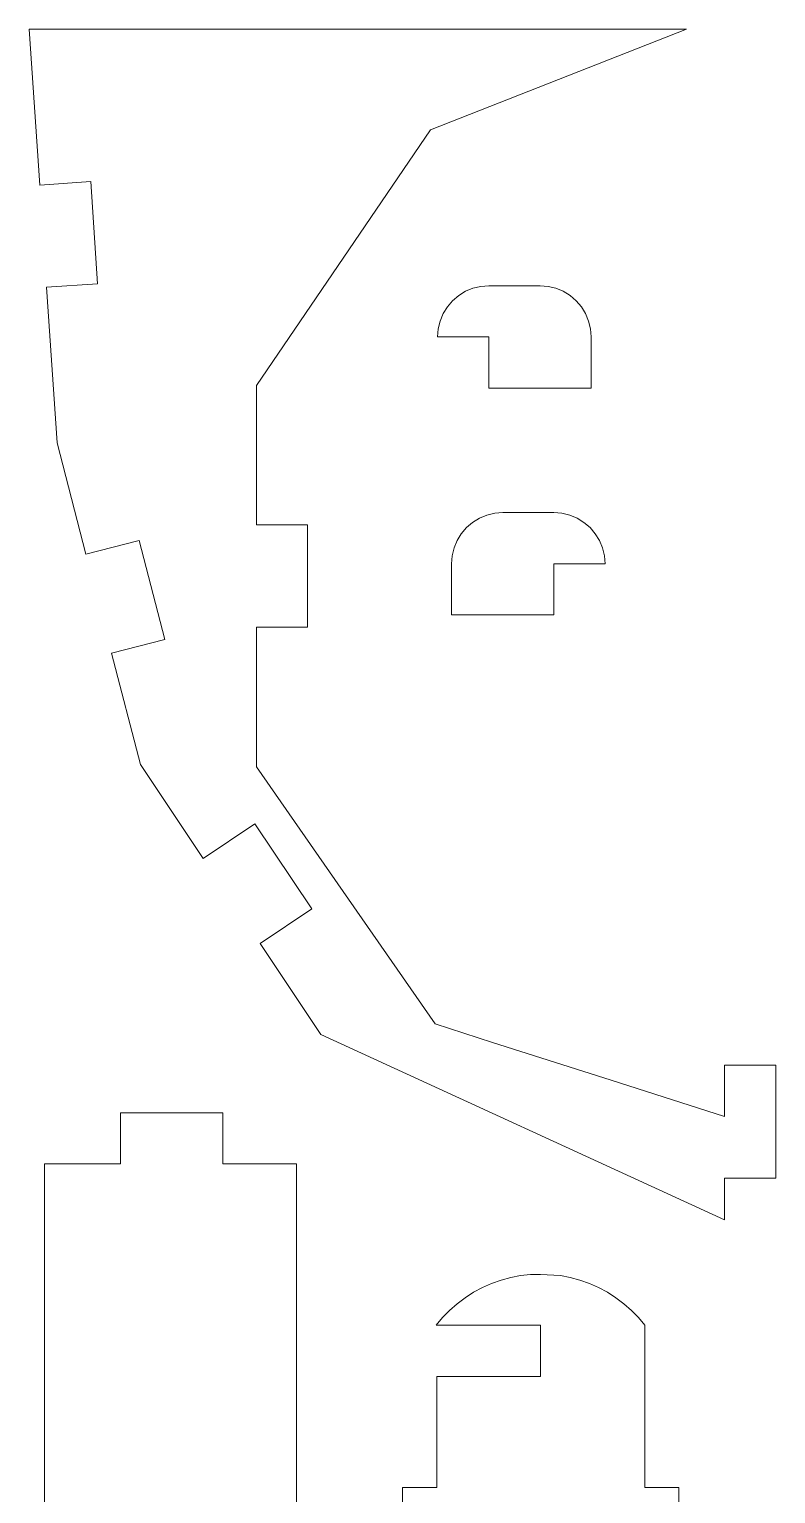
# Model space of a CAD drawing. Header units: millimetres. Extents: x -168 to 165, y -245 to 245.
# Drawn here: x 119.1 to 162.8, y -20.3 to 65.5 of the extents above; entities that cross this region are included whole.
import ezdxf

# ---------------------------------------------------------------- set-up
doc = ezdxf.new("R2010")
doc.units = ezdxf.units.MM
doc.header["$MEASUREMENT"] = 0

msp = doc.modelspace()

# ---------------------------------------------------------------- linework, layer by layer
at = {"color": 140, "lineweight": 9}
for points, knots in [([(159.8232, 1.8195), (159.8232, 1.8195), (153.1732, 3.9422), (153.1732, 3.9422), (153.1732, 3.9422), (153.1732, 3.9422), (146.2144, 6.1472), (146.2144, 6.1472), (146.2144, 6.1472), (146.2144, 6.1472), (142.8485, 7.2377), (142.8485, 7.2377), (142.8485, 7.2377), (142.8485, 7.2377), (132.3791, 22.3126), (132.3791, 22.3126), (132.3791, 22.3126), (132.3791, 22.3126), (132.3799, 30.4853), (132.3799, 30.4853), (132.3799, 30.4853), (132.3799, 30.4853), (135.379, 30.4853), (135.379, 30.4853), (135.379, 30.4853), (135.379, 30.4853), (135.379, 36.4842), (135.379, 36.4842), (135.379, 36.4842), (135.379, 36.4842), (132.3799, 36.4842), (132.3799, 36.4842), (132.3799, 36.4842), (132.3799, 36.4842), (132.3799, 44.6569), (132.3799, 44.6569), (132.3799, 44.6569), (132.3799, 44.6569), (142.5756, 59.6396), (142.5756, 59.6396), (142.5756, 59.6396), (142.5756, 59.6396), (157.5936, 65.541), (157.5936, 65.541), (157.5936, 65.541), (157.5936, 65.541), (119.0611, 65.541), (119.0611, 65.541), (119.0611, 65.541), (119.0611, 65.541), (119.674, 56.4124), (119.674, 56.4124), (119.674, 56.4124), (119.674, 56.4124), (122.6676, 56.6141), (122.6676, 56.6141), (122.6676, 56.6141), (122.6676, 56.6141), (123.0691, 50.6284), (123.0691, 50.6284), (123.0691, 50.6284), (123.0691, 50.6284), (120.0769, 50.4275), (120.0769, 50.4275), (120.0769, 50.4275), (120.0769, 50.4275), (120.6909, 41.2988), (120.6909, 41.2988), (120.6909, 41.2988), (120.6909, 41.2988), (122.3842, 34.7729), (122.3842, 34.7729), (122.3842, 34.7729), (122.3842, 34.7729), (125.4989, 35.5803), (125.4989, 35.5803), (125.4989, 35.5803), (125.4989, 35.5803), (127.0054, 29.7753), (127.0054, 29.7753), (127.0054, 29.7753), (127.0054, 29.7753), (123.8897, 28.9671), (123.8897, 28.9671), (123.8897, 28.9671), (123.8897, 28.9671), (125.5821, 22.4431), (125.5821, 22.4431), (125.5821, 22.4431), (125.5821, 22.4431), (129.2644, 16.939), (129.2644, 16.939), (129.2644, 16.939), (129.2644, 16.939), (132.2936, 18.9655), (132.2936, 18.9655), (132.2936, 18.9655), (132.2936, 18.9655), (135.6302, 13.9795), (135.6302, 13.9795), (135.6302, 13.9795), (135.6302, 13.9795), (132.5998, 11.9537), (132.5998, 11.9537), (132.5998, 11.9537), (132.5998, 11.9537), (136.1569, 6.618), (136.1569, 6.618), (136.1569, 6.618), (136.1569, 6.618), (159.8203, -4.2409), (159.8203, -4.2409), (159.8203, -4.2409), (159.8203, -4.2409), (159.8232, -1.8002), (159.8232, -1.8002), (159.8232, -1.8002), (159.8232, -1.8002), (162.8222, -1.8002), (162.8222, -1.8002), (162.8222, -1.8002), (162.8222, -1.8002), (162.8222, 4.8187), (162.8222, 4.8187), (162.8222, 4.8187), (162.8222, 4.8187), (159.8232, 4.8187), (159.8232, 4.8187), (159.8232, 4.8187), (159.8232, 4.8187), (159.8232, 1.8195), (159.8232, 1.8195)], [0, 0, 0, 0, 0.0294118, 0.0294118, 0.0294118, 0.0294118, 0.0588235, 0.0588235, 0.0588235, 0.0588235, 0.0882353, 0.0882353, 0.0882353, 0.0882353, 0.1176471, 0.1176471, 0.1176471, 0.1176471, 0.1470588, 0.1470588, 0.1470588, 0.1470588, 0.1764706, 0.1764706, 0.1764706, 0.1764706, 0.2058824, 0.2058824, 0.2058824, 0.2058824, 0.2352941, 0.2352941, 0.2352941, 0.2352941, 0.2647059, 0.2647059, 0.2647059, 0.2647059, 0.2941176, 0.2941176, 0.2941176, 0.2941176, 0.3235294, 0.3235294, 0.3235294, 0.3235294, 0.3529412, 0.3529412, 0.3529412, 0.3529412, 0.3823529, 0.3823529, 0.3823529, 0.3823529, 0.4117647, 0.4117647, 0.4117647, 0.4117647, 0.4411765, 0.4411765, 0.4411765, 0.4411765, 0.4705882, 0.4705882, 0.4705882, 0.4705882, 0.5, 0.5, 0.5, 0.5, 0.5294118, 0.5294118, 0.5294118, 0.5294118, 0.5588235, 0.5588235, 0.5588235, 0.5588235, 0.5882353, 0.5882353, 0.5882353, 0.5882353, 0.6176471, 0.6176471, 0.6176471, 0.6176471, 0.6470588, 0.6470588, 0.6470588, 0.6470588, 0.6764706, 0.6764706, 0.6764706, 0.6764706, 0.7058824, 0.7058824, 0.7058824, 0.7058824, 0.7352941, 0.7352941, 0.7352941, 0.7352941, 0.7647059, 0.7647059, 0.7647059, 0.7647059, 0.7941176, 0.7941176, 0.7941176, 0.7941176, 0.8235294, 0.8235294, 0.8235294, 0.8235294, 0.8529412, 0.8529412, 0.8529412, 0.8529412, 0.8823529, 0.8823529, 0.8823529, 0.8823529, 0.9117647, 0.9117647, 0.9117647, 0.9117647, 0.9411765, 0.9411765, 0.9411765, 0.9411765, 1, 1, 1, 1]), ([(146.0013, 50.5105), (146.0013, 50.5105), (149.0035, 50.5105), (149.0035, 50.5105), (149.0035, 50.5105), (149.0035, 50.5105), (149.4727, 50.4734), (149.4727, 50.4734), (149.4727, 50.4734), (149.4727, 50.4734), (149.9277, 50.3634), (149.9277, 50.3634), (149.9277, 50.3634), (149.9277, 50.3634), (150.3652, 50.1835), (150.3652, 50.1835), (150.3652, 50.1835), (150.3652, 50.1835), (150.7638, 49.9372), (150.7638, 49.9372), (150.7638, 49.9372), (150.7638, 49.9372), (151.1237, 49.6317), (151.1237, 49.6317), (151.1237, 49.6317), (151.1237, 49.6317), (151.4306, 49.2736), (151.4306, 49.2736), (151.4306, 49.2736), (151.4306, 49.2736), (151.674, 48.8722), (151.674, 48.8722), (151.674, 48.8722), (151.674, 48.8722), (151.8539, 48.4376), (151.8539, 48.4376), (151.8539, 48.4376), (151.8539, 48.4376), (151.9633, 47.9797), (151.9633, 47.9797), (151.9633, 47.9797), (151.9633, 47.9797), (152.0021, 47.5105), (152.0021, 47.5105), (152.0021, 47.5105), (152.0021, 47.5105), (152.0021, 44.5104), (152.0021, 44.5104), (152.0021, 44.5104), (152.0021, 44.5104), (146.0013, 44.5104), (146.0013, 44.5104), (146.0013, 44.5104), (146.0013, 44.5104), (146.0013, 47.5105), (146.0013, 47.5105), (146.0013, 47.5105), (146.0013, 47.5105), (143.0027, 47.5105), (143.0027, 47.5105), (143.0027, 47.5105), (143.0027, 47.5105), (143.038, 47.9797), (143.038, 47.9797), (143.038, 47.9797), (143.038, 47.9797), (143.1474, 48.4376), (143.1474, 48.4376), (143.1474, 48.4376), (143.1474, 48.4376), (143.3273, 48.8722), (143.3273, 48.8722), (143.3273, 48.8722), (143.3273, 48.8722), (143.5742, 49.2736), (143.5742, 49.2736), (143.5742, 49.2736), (143.5742, 49.2736), (143.8811, 49.6317), (143.8811, 49.6317), (143.8811, 49.6317), (143.8811, 49.6317), (144.2374, 49.9372), (144.2374, 49.9372), (144.2374, 49.9372), (144.2374, 49.9372), (144.6396, 50.1835), (144.6396, 50.1835), (144.6396, 50.1835), (144.6396, 50.1835), (145.0735, 50.3634), (145.0735, 50.3634), (145.0735, 50.3634), (145.0735, 50.3634), (145.5321, 50.4734), (145.5321, 50.4734), (145.5321, 50.4734), (145.5321, 50.4734), (146.0013, 50.5105), (146.0013, 50.5105)], [0, 0, 0, 0, 0.0384615, 0.0384615, 0.0384615, 0.0384615, 0.0769231, 0.0769231, 0.0769231, 0.0769231, 0.1153846, 0.1153846, 0.1153846, 0.1153846, 0.1538462, 0.1538462, 0.1538462, 0.1538462, 0.1923077, 0.1923077, 0.1923077, 0.1923077, 0.2307692, 0.2307692, 0.2307692, 0.2307692, 0.2692308, 0.2692308, 0.2692308, 0.2692308, 0.3076923, 0.3076923, 0.3076923, 0.3076923, 0.3461538, 0.3461538, 0.3461538, 0.3461538, 0.3846154, 0.3846154, 0.3846154, 0.3846154, 0.4230769, 0.4230769, 0.4230769, 0.4230769, 0.4615385, 0.4615385, 0.4615385, 0.4615385, 0.5, 0.5, 0.5, 0.5, 0.5384615, 0.5384615, 0.5384615, 0.5384615, 0.5769231, 0.5769231, 0.5769231, 0.5769231, 0.6153846, 0.6153846, 0.6153846, 0.6153846, 0.6538462, 0.6538462, 0.6538462, 0.6538462, 0.6923077, 0.6923077, 0.6923077, 0.6923077, 0.7307692, 0.7307692, 0.7307692, 0.7307692, 0.7692308, 0.7692308, 0.7692308, 0.7692308, 0.8076923, 0.8076923, 0.8076923, 0.8076923, 0.8461538, 0.8461538, 0.8461538, 0.8461538, 0.8846154, 0.8846154, 0.8846154, 0.8846154, 0.9230769, 0.9230769, 0.9230769, 0.9230769, 1, 1, 1, 1]), ([(146.8153, 37.2084), (146.8153, 37.2084), (149.8174, 37.2084), (149.8174, 37.2084), (149.8174, 37.2084), (149.8174, 37.2084), (150.2866, 37.1713), (150.2866, 37.1713), (150.2866, 37.1713), (150.2866, 37.1713), (150.7452, 37.0616), (150.7452, 37.0616), (150.7452, 37.0616), (150.7452, 37.0616), (151.1792, 36.8814), (151.1792, 36.8814), (151.1792, 36.8814), (151.1792, 36.8814), (151.5813, 36.6355), (151.5813, 36.6355), (151.5813, 36.6355), (151.5813, 36.6355), (151.9376, 36.3296), (151.9376, 36.3296), (151.9376, 36.3296), (151.9376, 36.3296), (152.2445, 35.9719), (152.2445, 35.9719), (152.2445, 35.9719), (152.2445, 35.9719), (152.4915, 35.5704), (152.4915, 35.5704), (152.4915, 35.5704), (152.4915, 35.5704), (152.6714, 35.1355), (152.6714, 35.1355), (152.6714, 35.1355), (152.6714, 35.1355), (152.7808, 34.6779), (152.7808, 34.6779), (152.7808, 34.6779), (152.7808, 34.6779), (152.816, 34.2084), (152.816, 34.2084), (152.816, 34.2084), (152.816, 34.2084), (149.8174, 34.2084), (149.8174, 34.2084), (149.8174, 34.2084), (149.8174, 34.2084), (149.8174, 31.2083), (149.8174, 31.2083), (149.8174, 31.2083), (149.8174, 31.2083), (143.8167, 31.2083), (143.8167, 31.2083), (143.8167, 31.2083), (143.8167, 31.2083), (143.8167, 34.2084), (143.8167, 34.2084), (143.8167, 34.2084), (143.8167, 34.2084), (143.8555, 34.6779), (143.8555, 34.6779), (143.8555, 34.6779), (143.8555, 34.6779), (143.9648, 35.1355), (143.9648, 35.1355), (143.9648, 35.1355), (143.9648, 35.1355), (144.1448, 35.5704), (144.1448, 35.5704), (144.1448, 35.5704), (144.1448, 35.5704), (144.3882, 35.9719), (144.3882, 35.9719), (144.3882, 35.9719), (144.3882, 35.9719), (144.6951, 36.3296), (144.6951, 36.3296), (144.6951, 36.3296), (144.6951, 36.3296), (145.0549, 36.6355), (145.0549, 36.6355), (145.0549, 36.6355), (145.0549, 36.6355), (145.4536, 36.8814), (145.4536, 36.8814), (145.4536, 36.8814), (145.4536, 36.8814), (145.891, 37.0616), (145.891, 37.0616), (145.891, 37.0616), (145.891, 37.0616), (146.3461, 37.1713), (146.3461, 37.1713), (146.3461, 37.1713), (146.3461, 37.1713), (146.8153, 37.2084), (146.8153, 37.2084)], [0, 0, 0, 0, 0.0384615, 0.0384615, 0.0384615, 0.0384615, 0.0769231, 0.0769231, 0.0769231, 0.0769231, 0.1153846, 0.1153846, 0.1153846, 0.1153846, 0.1538462, 0.1538462, 0.1538462, 0.1538462, 0.1923077, 0.1923077, 0.1923077, 0.1923077, 0.2307692, 0.2307692, 0.2307692, 0.2307692, 0.2692308, 0.2692308, 0.2692308, 0.2692308, 0.3076923, 0.3076923, 0.3076923, 0.3076923, 0.3461538, 0.3461538, 0.3461538, 0.3461538, 0.3846154, 0.3846154, 0.3846154, 0.3846154, 0.4230769, 0.4230769, 0.4230769, 0.4230769, 0.4615385, 0.4615385, 0.4615385, 0.4615385, 0.5, 0.5, 0.5, 0.5, 0.5384615, 0.5384615, 0.5384615, 0.5384615, 0.5769231, 0.5769231, 0.5769231, 0.5769231, 0.6153846, 0.6153846, 0.6153846, 0.6153846, 0.6538462, 0.6538462, 0.6538462, 0.6538462, 0.6923077, 0.6923077, 0.6923077, 0.6923077, 0.7307692, 0.7307692, 0.7307692, 0.7307692, 0.7692308, 0.7692308, 0.7692308, 0.7692308, 0.8076923, 0.8076923, 0.8076923, 0.8076923, 0.8461538, 0.8461538, 0.8461538, 0.8461538, 0.8846154, 0.8846154, 0.8846154, 0.8846154, 0.9230769, 0.9230769, 0.9230769, 0.9230769, 1, 1, 1, 1]), ([(134.72, -61.8811), (134.72, -61.8811), (130.4164, -61.8811), (130.4164, -61.8811), (130.4164, -61.8811), (130.4164, -61.8811), (130.4164, -64.8811), (130.4164, -64.8811), (130.4164, -64.8811), (130.4164, -64.8811), (124.4164, -64.8811), (124.4164, -64.8811), (124.4164, -64.8811), (124.4164, -64.8811), (124.4164, -61.8811), (124.4164, -61.8811), (124.4164, -61.8811), (124.4164, -61.8811), (119.9513, -61.8811), (119.9513, -61.8811), (119.9513, -61.8811), (119.9513, -61.8811), (119.9513, -0.9723), (119.9513, -0.9723), (119.9513, -0.9723), (119.9513, -0.9723), (124.4164, -0.9723), (124.4164, -0.9723), (124.4164, -0.9723), (124.4164, -0.9723), (124.4164, 2.0278), (124.4164, 2.0278), (124.4164, 2.0278), (124.4164, 2.0278), (130.4164, 2.0278), (130.4164, 2.0278), (130.4164, 2.0278), (130.4164, 2.0278), (130.4164, -0.9723), (130.4164, -0.9723), (130.4164, -0.9723), (130.4164, -0.9723), (134.72, -0.9723), (134.72, -0.9723), (134.72, -0.9723), (134.72, -0.9723), (134.72, -61.8811), (134.72, -61.8811)], [0, 0, 0, 0, 0.0769231, 0.0769231, 0.0769231, 0.0769231, 0.1538462, 0.1538462, 0.1538462, 0.1538462, 0.2307692, 0.2307692, 0.2307692, 0.2307692, 0.3076923, 0.3076923, 0.3076923, 0.3076923, 0.3846154, 0.3846154, 0.3846154, 0.3846154, 0.4615385, 0.4615385, 0.4615385, 0.4615385, 0.5384615, 0.5384615, 0.5384615, 0.5384615, 0.6153846, 0.6153846, 0.6153846, 0.6153846, 0.6923077, 0.6923077, 0.6923077, 0.6923077, 0.7692308, 0.7692308, 0.7692308, 0.7692308, 0.8461538, 0.8461538, 0.8461538, 0.8461538, 1, 1, 1, 1]), ([(155.1471, -10.4275), (155.1471, -10.4275), (155.1471, -19.9279), (155.1471, -19.9279), (155.1471, -19.9279), (155.1471, -19.9279), (157.1473, -19.9279), (157.1473, -19.9279), (157.1473, -19.9279), (157.1473, -19.9279), (157.1473, -40.8829), (157.1473, -40.8829), (157.1473, -40.8829), (157.1473, -40.8829), (157.1826, -40.8934), (157.1826, -40.8934), (157.1826, -40.8934), (157.1826, -40.8934), (158.1471, -41.5108), (158.1471, -41.5108), (158.1471, -41.5108), (158.1471, -41.5108), (158.9754, -42.495), (158.9754, -42.495), (158.9754, -42.495), (158.9754, -42.495), (159.6111, -43.7792), (159.6111, -43.7792), (159.6111, -43.7792), (159.6111, -43.7792), (160.0108, -45.2749), (160.0108, -45.2749), (160.0108, -45.2749), (160.0108, -45.2749), (160.147, -46.8801), (160.147, -46.8801), (160.147, -46.8801), (160.147, -46.8801), (153.9388, -46.8801), (153.9388, -46.8801), (153.9388, -46.8801), (153.9388, -46.8801), (153.9395, -32.6525), (153.9395, -32.6525), (153.9395, -32.6525), (153.9395, -32.6525), (150.9391, -32.6525), (150.9391, -32.6525), (150.9391, -32.6525), (150.9391, -32.6525), (150.9391, -45.3808), (150.9391, -45.3808), (150.9391, -45.3808), (150.9391, -45.3808), (140.9513, -45.3808), (140.9513, -45.3808), (140.9513, -45.3808), (140.9513, -45.3808), (140.9513, -19.9279), (140.9513, -19.9279), (140.9513, -19.9279), (140.9513, -19.9279), (142.9512, -19.9279), (142.9512, -19.9279), (142.9512, -19.9279), (142.9512, -19.9279), (142.9512, -13.4262), (142.9512, -13.4262), (142.9512, -13.4262), (142.9512, -13.4262), (149.032, -13.4262), (149.032, -13.4262), (149.032, -13.4262), (149.032, -13.4262), (149.032, -10.4275), (149.032, -10.4275), (149.032, -10.4275), (149.032, -10.4275), (142.9163, -10.4275), (142.9163, -10.4275), (142.9163, -10.4275), (142.9163, -10.4275), (143.2934, -9.976), (143.2934, -9.976), (143.2934, -9.976), (143.2934, -9.976), (143.704, -9.5562), (143.704, -9.5562), (143.704, -9.5562), (143.704, -9.5562), (144.145, -9.1646), (144.145, -9.1646), (144.145, -9.1646), (144.145, -9.1646), (144.6142, -8.8118), (144.6142, -8.8118), (144.6142, -8.8118), (144.6142, -8.8118), (145.1084, -8.4943), (145.1084, -8.4943), (145.1084, -8.4943), (145.1084, -8.4943), (145.6263, -8.2156), (145.6263, -8.2156), (145.6263, -8.2156), (145.6263, -8.2156), (146.1632, -7.9793), (146.1632, -7.9793), (146.1632, -7.9793), (146.1632, -7.9793), (146.7171, -7.7817), (146.7171, -7.7817), (146.7171, -7.7817), (146.7171, -7.7817), (147.284, -7.6265), (147.284, -7.6265), (147.284, -7.6265), (147.284, -7.6265), (147.8608, -7.5171), (147.8608, -7.5171), (147.8608, -7.5171), (147.8608, -7.5171), (148.445, -7.4501), (148.445, -7.4501), (148.445, -7.4501), (148.445, -7.4501), (149.032, -7.4536), (149.032, -7.4536), (149.032, -7.4536), (149.032, -7.4536), (150.2029, -7.5171), (150.2029, -7.5171), (150.2029, -7.5171), (150.2029, -7.5171), (150.7804, -7.6265), (150.7804, -7.6265), (150.7804, -7.6265), (150.7804, -7.6265), (151.3473, -7.7817), (151.3473, -7.7817), (151.3473, -7.7817), (151.3473, -7.7817), (151.9005, -7.9793), (151.9005, -7.9793), (151.9005, -7.9793), (151.9005, -7.9793), (152.4381, -8.2156), (152.4381, -8.2156), (152.4381, -8.2156), (152.4381, -8.2156), (152.9549, -8.4943), (152.9549, -8.4943), (152.9549, -8.4943), (152.9549, -8.4943), (153.4495, -8.8118), (153.4495, -8.8118), (153.4495, -8.8118), (153.4495, -8.8118), (153.9194, -9.1646), (153.9194, -9.1646), (153.9194, -9.1646), (153.9194, -9.1646), (154.36, -9.5562), (154.36, -9.5562), (154.36, -9.5562), (154.36, -9.5562), (154.7703, -9.976), (154.7703, -9.976), (154.7703, -9.976), (154.7703, -9.976), (155.1471, -10.4275), (155.1471, -10.4275)], [0, 0, 0, 0, 0.0227273, 0.0227273, 0.0227273, 0.0227273, 0.0454545, 0.0454545, 0.0454545, 0.0454545, 0.0681818, 0.0681818, 0.0681818, 0.0681818, 0.0909091, 0.0909091, 0.0909091, 0.0909091, 0.1136364, 0.1136364, 0.1136364, 0.1136364, 0.1363636, 0.1363636, 0.1363636, 0.1363636, 0.1590909, 0.1590909, 0.1590909, 0.1590909, 0.1818182, 0.1818182, 0.1818182, 0.1818182, 0.2045455, 0.2045455, 0.2045455, 0.2045455, 0.2272727, 0.2272727, 0.2272727, 0.2272727, 0.25, 0.25, 0.25, 0.25, 0.2727273, 0.2727273, 0.2727273, 0.2727273, 0.2954545, 0.2954545, 0.2954545, 0.2954545, 0.3181818, 0.3181818, 0.3181818, 0.3181818, 0.3409091, 0.3409091, 0.3409091, 0.3409091, 0.3636364, 0.3636364, 0.3636364, 0.3636364, 0.3863636, 0.3863636, 0.3863636, 0.3863636, 0.4090909, 0.4090909, 0.4090909, 0.4090909, 0.4318182, 0.4318182, 0.4318182, 0.4318182, 0.4545455, 0.4545455, 0.4545455, 0.4545455, 0.4772727, 0.4772727, 0.4772727, 0.4772727, 0.5, 0.5, 0.5, 0.5, 0.5227273, 0.5227273, 0.5227273, 0.5227273, 0.5454545, 0.5454545, 0.5454545, 0.5454545, 0.5681818, 0.5681818, 0.5681818, 0.5681818, 0.5909091, 0.5909091, 0.5909091, 0.5909091, 0.6136364, 0.6136364, 0.6136364, 0.6136364, 0.6363636, 0.6363636, 0.6363636, 0.6363636, 0.6590909, 0.6590909, 0.6590909, 0.6590909, 0.6818182, 0.6818182, 0.6818182, 0.6818182, 0.7045455, 0.7045455, 0.7045455, 0.7045455, 0.7272727, 0.7272727, 0.7272727, 0.7272727, 0.75, 0.75, 0.75, 0.75, 0.7727273, 0.7727273, 0.7727273, 0.7727273, 0.7954545, 0.7954545, 0.7954545, 0.7954545, 0.8181818, 0.8181818, 0.8181818, 0.8181818, 0.8409091, 0.8409091, 0.8409091, 0.8409091, 0.8636364, 0.8636364, 0.8636364, 0.8636364, 0.8863636, 0.8863636, 0.8863636, 0.8863636, 0.9090909, 0.9090909, 0.9090909, 0.9090909, 0.9318182, 0.9318182, 0.9318182, 0.9318182, 0.9545455, 0.9545455, 0.9545455, 0.9545455, 1, 1, 1, 1])]:
    msp.add_open_spline(points, degree=3, knots=knots, dxfattribs=at)

doc.saveas('drawing.dxf')
